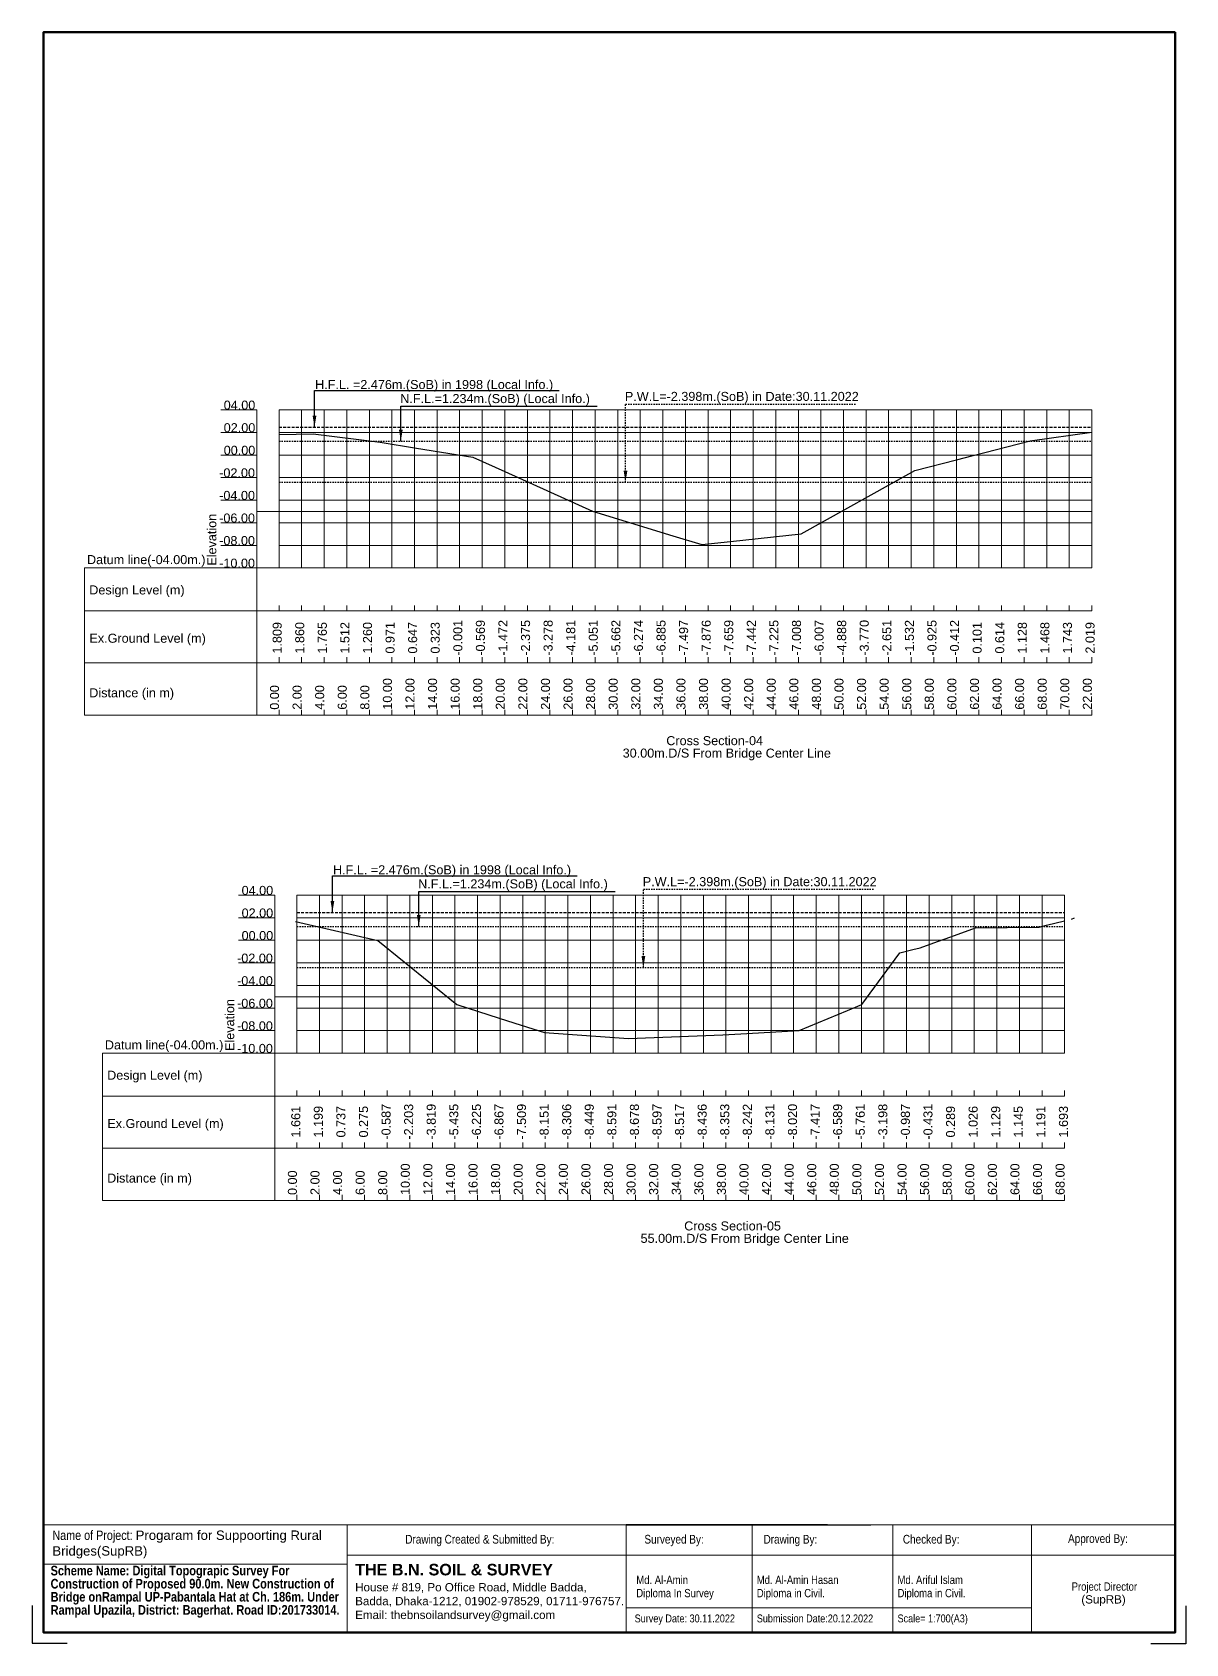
# Model space of a CAD drawing. Header units: inches. Extents: x 771028 to 773337, y 2500430 to 2500783.
# Drawn here: x 773235 to 773337.1, y 2500435.7 to 2500578.5 of the extents above; entities that cross this region are included whole.
import ezdxf
from ezdxf.enums import TextEntityAlignment as Align

# ---------------------------------------------------------------- set-up
doc = ezdxf.new("R2010")
doc.units = ezdxf.units.IN
doc.header["$MEASUREMENT"] = 0
for name, pattern in [('DASHED', [0.75, 0.5, -0.25]), ('DASHED2', [0.375, 0.25, -0.125]), ('HIDDEN2', [0.1875, 0.125, -0.0625])]:
    doc.linetypes.add(name, pattern=pattern)
for name, color, linetype, lineweight in [('Bed Level', 7, 'Continuous', 18), ('Offset', 252, 'Continuous', 20), ('Water Line', 4, 'DASHED', 18)]:
    doc.layers.add(name, color=color, linetype=linetype, lineweight=lineweight)
for name, color, linetype in [('GL', 3, 'Continuous'), ('GRID', 8, 'Continuous'), ('OTHER', 7, 'Continuous'), ('RL', 7, 'Continuous'), ('text', 7, 'Continuous'), ('TEXTO', 7, 'Continuous')]:
    doc.layers.add(name, color=color, linetype=linetype)
doc.styles.get("Standard").update_dxf_attribs({"font": 'arial.ttf', "height": 1})
doc.styles.add('SWIS', font='swissc.ttf')
doc.styles.add('text', font='arial.ttf')
doc.dimstyles.get("Standard").update_dxf_attribs({"dimtxt": 0.18, "dimasz": 0.18, "dimexe": 0.18, "dimexo": 0.0625, "dimgap": 0.09, "dimtad": 0, "dimtih": 1, "dimtoh": 1, "dimzin": 0, "dimdsep": 46, "dimtxsty": 'Standard', "dimcen": 0.09, "dimadec": 0, "dimazin": 0, "dimtfac": 1, "dimtofl": 0, "dimtmove": 0, "dimatfit": 3, "dimfxl": 1, "dimtolj": 1, "dimtzin": 0, "dimarcsym": 0})

msp = doc.modelspace()

# ---------------------------------------------------------------- linework, layer by layer
at = {"lineweight": 15}
for p, q in [((773235.956, 2500446.255), (773336.202, 2500446.255)), ((773235.956, 2500446.255), (773235.956, 2500436.714)), ((773262.851, 2500446.255), (773262.851, 2500436.714)), ((773298.728, 2500446.255), (773298.728, 2500436.714)), ((773311.195, 2500446.255), (773311.195, 2500436.714)), ((773323.48, 2500446.255), (773323.48, 2500436.714)), ((773336.202, 2500446.255), (773336.202, 2500436.714)), ((773336.115, 2500443.558), (773262.851, 2500443.558)), ((773323.48, 2500438.885), (773287.583, 2500438.885))]:
    msp.add_line(p, q, dxfattribs=at)
at = {"linetype": 'DASHED', "lineweight": 25}
msp.add_line((773287.583, 2500446.255), (773302.657, 2500446.255), dxfattribs=at)
at = {"lineweight": 25}
msp.add_line((773291.353, 2500446.253), (773309.235, 2500446.253), dxfattribs=at)
at = {"lineweight": 50}
msp.add_lwpolyline([(773336.202, 2500578.476), (773235.956, 2500578.476), (773235.956, 2500436.714), (773336.202, 2500436.714)], close=True, dxfattribs=at)
msp.add_lwpolyline([(773243.381, 2500445.777), (773243.381, 2500445.777)])
at = {"lineweight": 25}
msp.add_lwpolyline([(773305.418, 2500446.256), (773287.583, 2500446.256)], close=True, dxfattribs=at)
at = {"lineweight": 15}
for points in [[(773287.583, 2500436.714), (773287.583, 2500446.255), (773305.418, 2500446.255)], [(773235.956, 2500442.761), (773262.851, 2500442.761)]]:
    msp.add_lwpolyline(points, dxfattribs=at)
at = {"layer": 'Bed Level', "color": 7, "lineweight": 0}
for p, q in [((773251.654, 2500545.019), (773254.865, 2500545.019)), ((773251.654, 2500543.019), (773254.865, 2500543.019)), ((773251.654, 2500541.019), (773254.865, 2500541.019)), ((773251.654, 2500539.019), (773254.865, 2500539.019)), ((773251.654, 2500537.019), (773254.865, 2500537.019)), ((773251.654, 2500535.019), (773254.865, 2500535.019)), ((773251.654, 2500533.019), (773254.865, 2500533.019)), ((773251.654, 2500531.019), (773254.865, 2500531.019)), ((773239.601, 2500517.966), (773298.821, 2500517.966)), ((773253.24, 2500502.028), (773256.451, 2500502.028)), ((773253.24, 2500500.028), (773256.451, 2500500.028)), ((773253.24, 2500498.028), (773256.451, 2500498.028)), ((773253.24, 2500496.028), (773256.451, 2500496.028)), ((773253.24, 2500494.028), (773256.451, 2500494.028)), ((773253.24, 2500492.028), (773256.451, 2500492.028)), ((773253.24, 2500490.028), (773256.451, 2500490.028)), ((773253.24, 2500488.028), (773256.451, 2500488.028)), ((773241.186, 2500474.974), (773300.406, 2500474.974))]:
    msp.add_line(p, q, dxfattribs=at)
at = {"layer": 'Defpoints', "color": 1, "linetype": 'Continuous', "lineweight": 30}
for points in [[(773234.963, 2500439.11), (773234.962, 2500435.75), (773238.055, 2500435.749)], [(773337.137, 2500439.067), (773337.136, 2500435.707), (773334.042, 2500435.709)]]:
    msp.add_lwpolyline(points, dxfattribs=at)
at = {"layer": 'GL'}
for points in [[(773256.821, 2500542.828), (773259.858, 2500542.905), (773259.858, 2500542.905), (773265.792, 2500542.157), (773268.993, 2500541.638), (773273.979, 2500540.83), (773273.979, 2500540.83), (773276.821, 2500539.547), (773284.596, 2500536.037), (773284.596, 2500536.037), (773291.715, 2500533.86), (773294.26, 2500533.082), (773294.26, 2500533.082), (773296.821, 2500533.36), (773303.082, 2500534.039), (773313.13, 2500539.66), (773316.821, 2500540.607), (773318.311, 2500540.99), (773323.368, 2500542.287), (773323.368, 2500542.287), (773323.369, 2500542.287), (773328.821, 2500543.038)], [(773327.005, 2500499.905), (773327.281, 2500500.028)], [(773258.271, 2500499.689), (773258.271, 2500499.689), (773258.271, 2500499.689), (773258.271, 2500499.689), (773265.576, 2500498.002), (773265.576, 2500498.002), (773272.574, 2500492.348), (773272.574, 2500492.348), (773276.333, 2500491.141), (773278.271, 2500490.519), (773280.324, 2500489.86), (773280.325, 2500489.86), (773287.779, 2500489.33), (773296.125, 2500489.667), (773296.125, 2500489.667), (773298.271, 2500489.786), (773302.897, 2500490.043), (773302.898, 2500490.043), (773302.898, 2500490.043), (773307.178, 2500491.815), (773308.457, 2500492.344), (773308.457, 2500492.344), (773311.804, 2500496.931), (773311.805, 2500496.931), (773312.959, 2500497.204), (773313.608, 2500497.358), (773315.154, 2500497.915), (773316.338, 2500498.341), (773316.338, 2500498.341), (773317.553, 2500498.789), (773318.271, 2500499.054), (773318.512, 2500499.143), (773318.512, 2500499.143), (773324.145, 2500499.188), (773324.145, 2500499.188), (773324.814, 2500499.355), (773326.406, 2500499.756)]]:
    msp.add_lwpolyline(points, dxfattribs=at)
at = {"layer": 'GRID', "color": 0, "lineweight": 13}
for p, q in [((773254.865, 2500545.019), (773254.865, 2500517.966)), ((773256.821, 2500545.019), (773328.821, 2500545.019)), ((773256.821, 2500543.019), (773328.821, 2500543.019)), ((773256.821, 2500541.019), (773328.821, 2500541.019)), ((773256.821, 2500539.019), (773328.821, 2500539.019)), ((773254.865, 2500536.019), (773328.821, 2500536.019)), ((773256.821, 2500535.019), (773328.821, 2500535.019)), ((773256.821, 2500533.019), (773328.821, 2500533.019)), ((773239.601, 2500531.019), (773308.821, 2500531.019)), ((773239.601, 2500531.019), (773308.821, 2500531.019)), ((773239.601, 2500531.019), (773239.601, 2500517.966)), ((773254.865, 2500531.019), (773308.821, 2500531.019)), ((773254.865, 2500531.019), (773328.821, 2500531.019)), ((773239.601, 2500527.21), (773328.821, 2500527.21)), ((773239.601, 2500522.613), (773318.821, 2500522.613)), ((773239.601, 2500522.613), (773328.821, 2500522.613)), ((773239.601, 2500517.966), (773328.821, 2500517.966)), ((773256.451, 2500502.028), (773256.451, 2500474.974)), ((773258.406, 2500502.028), (773326.406, 2500502.028)), ((773258.406, 2500500.028), (773326.406, 2500500.028)), ((773258.406, 2500498.028), (773326.406, 2500498.028)), ((773258.406, 2500496.028), (773326.406, 2500496.028)), ((773256.451, 2500493.028), (773326.406, 2500493.028)), ((773258.406, 2500492.028), (773326.406, 2500492.028)), ((773258.406, 2500490.028), (773326.406, 2500490.028)), ((773241.186, 2500488.028), (773310.406, 2500488.028)), ((773241.186, 2500488.028), (773310.406, 2500488.028)), ((773241.186, 2500488.028), (773241.186, 2500474.974)), ((773256.451, 2500488.028), (773310.406, 2500488.028)), ((773256.451, 2500488.028), (773326.406, 2500488.028)), ((773241.186, 2500484.219), (773326.406, 2500484.219)), ((773241.186, 2500479.622), (773320.406, 2500479.622)), ((773241.186, 2500479.622), (773326.406, 2500479.622)), ((773241.186, 2500474.974), (773326.406, 2500474.974))]:
    msp.add_line(p, q, dxfattribs=at)
at = {"layer": 'Offset', "color": 0, "lineweight": 0}
for p, q in [((773256.821, 2500531.019), (773256.821, 2500545.019)), ((773258.821, 2500531.019), (773258.821, 2500545.019)), ((773260.821, 2500531.019), (773260.821, 2500545.019)), ((773262.821, 2500531.019), (773262.821, 2500545.019)), ((773264.821, 2500531.019), (773264.821, 2500545.019)), ((773266.821, 2500531.019), (773266.821, 2500545.019)), ((773268.821, 2500531.019), (773268.821, 2500545.019)), ((773270.821, 2500531.019), (773270.821, 2500545.019)), ((773272.821, 2500531.019), (773272.821, 2500545.019)), ((773274.821, 2500531.019), (773274.821, 2500545.019)), ((773276.821, 2500531.019), (773276.821, 2500545.019)), ((773278.821, 2500531.019), (773278.821, 2500545.019)), ((773280.821, 2500531.019), (773280.821, 2500545.019)), ((773282.821, 2500531.019), (773282.821, 2500545.019)), ((773284.821, 2500531.019), (773284.821, 2500545.019)), ((773286.821, 2500531.019), (773286.821, 2500545.019)), ((773288.821, 2500531.019), (773288.821, 2500545.019)), ((773290.821, 2500531.019), (773290.821, 2500545.019)), ((773292.821, 2500531.019), (773292.821, 2500545.019)), ((773294.821, 2500531.019), (773294.821, 2500545.019)), ((773296.821, 2500531.019), (773296.821, 2500545.019)), ((773298.821, 2500531.019), (773298.821, 2500545.019)), ((773300.821, 2500531.019), (773300.821, 2500545.019)), ((773302.821, 2500531.019), (773302.821, 2500545.019)), ((773304.821, 2500531.019), (773304.821, 2500545.019)), ((773306.821, 2500531.019), (773306.821, 2500545.019)), ((773308.821, 2500531.019), (773308.821, 2500545.019)), ((773310.821, 2500531.019), (773310.821, 2500545.019)), ((773312.821, 2500531.019), (773312.821, 2500545.019)), ((773314.821, 2500531.019), (773314.821, 2500545.019)), ((773316.821, 2500531.019), (773316.821, 2500545.019)), ((773318.821, 2500531.019), (773318.821, 2500545.019)), ((773318.821, 2500531.019), (773318.821, 2500545.019)), ((773320.821, 2500531.019), (773320.821, 2500545.019)), ((773322.821, 2500531.019), (773322.821, 2500545.019)), ((773324.821, 2500531.019), (773324.821, 2500545.019)), ((773326.821, 2500531.019), (773326.821, 2500545.019)), ((773328.821, 2500531.019), (773328.821, 2500545.019)), ((773256.821, 2500537.019), (773328.821, 2500537.019)), ((773256.821, 2500527.21), (773256.821, 2500527.702)), ((773258.821, 2500527.21), (773258.821, 2500527.702)), ((773260.821, 2500527.21), (773260.821, 2500527.702)), ((773262.821, 2500527.21), (773262.821, 2500527.702)), ((773264.821, 2500527.21), (773264.821, 2500527.702)), ((773266.821, 2500527.21), (773266.821, 2500527.702)), ((773268.821, 2500527.21), (773268.821, 2500527.702)), ((773270.821, 2500527.21), (773270.821, 2500527.702)), ((773272.821, 2500527.21), (773272.821, 2500527.702)), ((773274.821, 2500527.21), (773274.821, 2500527.702)), ((773276.821, 2500527.21), (773276.821, 2500527.702)), ((773278.821, 2500527.21), (773278.821, 2500527.702)), ((773280.821, 2500527.21), (773280.821, 2500527.702)), ((773282.821, 2500527.21), (773282.821, 2500527.702)), ((773284.821, 2500527.21), (773284.821, 2500527.702)), ((773286.821, 2500527.21), (773286.821, 2500527.702)), ((773288.821, 2500527.21), (773288.821, 2500527.702)), ((773290.821, 2500527.21), (773290.821, 2500527.702)), ((773292.821, 2500527.21), (773292.821, 2500527.702)), ((773294.821, 2500527.21), (773294.821, 2500527.702)), ((773296.821, 2500527.21), (773296.821, 2500527.702)), ((773298.821, 2500527.21), (773298.821, 2500527.702)), ((773300.821, 2500527.21), (773300.821, 2500527.702)), ((773302.821, 2500527.21), (773302.821, 2500527.702)), ((773304.821, 2500527.21), (773304.821, 2500527.702)), ((773306.821, 2500527.21), (773306.821, 2500527.702)), ((773308.821, 2500527.21), (773308.821, 2500527.702)), ((773310.821, 2500527.21), (773310.821, 2500527.702)), ((773312.821, 2500527.21), (773312.821, 2500527.702)), ((773314.821, 2500527.21), (773314.821, 2500527.702)), ((773316.821, 2500527.21), (773316.821, 2500527.702)), ((773318.821, 2500527.21), (773318.821, 2500527.702)), ((773320.821, 2500527.21), (773320.821, 2500527.702)), ((773322.821, 2500527.21), (773322.821, 2500527.702)), ((773324.821, 2500527.21), (773324.821, 2500527.702)), ((773326.821, 2500527.21), (773326.821, 2500527.702)), ((773328.821, 2500527.21), (773328.821, 2500527.702)), ((773256.821, 2500522.613), (773256.821, 2500523.105)), ((773258.821, 2500522.613), (773258.821, 2500523.105)), ((773260.821, 2500522.613), (773260.821, 2500523.105)), ((773262.821, 2500522.613), (773262.821, 2500523.105)), ((773264.821, 2500522.613), (773264.821, 2500523.105)), ((773266.821, 2500522.613), (773266.821, 2500523.105)), ((773268.821, 2500522.613), (773268.821, 2500523.105)), ((773270.821, 2500522.613), (773270.821, 2500523.105)), ((773272.821, 2500522.613), (773272.821, 2500523.105)), ((773274.821, 2500522.613), (773274.821, 2500523.105)), ((773276.821, 2500522.613), (773276.821, 2500523.105)), ((773278.821, 2500522.613), (773278.821, 2500523.105)), ((773280.821, 2500522.613), (773280.821, 2500523.105)), ((773282.821, 2500522.613), (773282.821, 2500523.105)), ((773284.821, 2500522.613), (773284.821, 2500523.105)), ((773286.821, 2500522.613), (773286.821, 2500523.105)), ((773288.821, 2500522.613), (773288.821, 2500523.105)), ((773290.821, 2500522.613), (773290.821, 2500523.105)), ((773292.821, 2500522.613), (773292.821, 2500523.105)), ((773294.821, 2500522.613), (773294.821, 2500523.105)), ((773296.821, 2500522.613), (773296.821, 2500523.105)), ((773298.821, 2500522.613), (773298.821, 2500523.105)), ((773300.821, 2500522.613), (773300.821, 2500523.105)), ((773302.821, 2500522.613), (773302.821, 2500523.105)), ((773304.821, 2500522.613), (773304.821, 2500523.105)), ((773306.821, 2500522.613), (773306.821, 2500523.105)), ((773308.821, 2500522.613), (773308.821, 2500523.105)), ((773310.821, 2500522.613), (773310.821, 2500523.105)), ((773312.821, 2500522.613), (773312.821, 2500523.105)), ((773314.821, 2500522.613), (773314.821, 2500523.105)), ((773316.821, 2500522.613), (773316.821, 2500523.105)), ((773318.821, 2500522.613), (773318.821, 2500523.105)), ((773318.821, 2500522.613), (773318.821, 2500523.105)), ((773320.821, 2500522.613), (773320.821, 2500523.105)), ((773322.821, 2500522.613), (773322.821, 2500523.105)), ((773324.821, 2500522.613), (773324.821, 2500523.105)), ((773326.821, 2500522.613), (773326.821, 2500523.105)), ((773328.821, 2500522.613), (773328.821, 2500523.105)), ((773256.821, 2500517.966), (773256.821, 2500518.458)), ((773258.821, 2500517.966), (773258.821, 2500518.458)), ((773260.821, 2500517.966), (773260.821, 2500518.458)), ((773262.821, 2500517.966), (773262.821, 2500518.458)), ((773264.821, 2500517.966), (773264.821, 2500518.458)), ((773266.821, 2500517.966), (773266.821, 2500518.458)), ((773268.821, 2500517.966), (773268.821, 2500518.458)), ((773270.821, 2500517.966), (773270.821, 2500518.458)), ((773272.821, 2500517.966), (773272.821, 2500518.458)), ((773274.821, 2500517.966), (773274.821, 2500518.458)), ((773276.821, 2500517.966), (773276.821, 2500518.458)), ((773278.821, 2500517.966), (773278.821, 2500518.458)), ((773280.821, 2500517.966), (773280.821, 2500518.458)), ((773282.821, 2500517.966), (773282.821, 2500518.458)), ((773284.821, 2500517.966), (773284.821, 2500518.458)), ((773286.821, 2500517.966), (773286.821, 2500518.458)), ((773288.821, 2500517.966), (773288.821, 2500518.458)), ((773290.821, 2500517.966), (773290.821, 2500518.458)), ((773292.821, 2500517.966), (773292.821, 2500518.458)), ((773294.821, 2500517.966), (773294.821, 2500518.458)), ((773296.821, 2500517.966), (773296.821, 2500518.458)), ((773298.821, 2500517.966), (773298.821, 2500518.458)), ((773300.821, 2500517.966), (773300.821, 2500518.458)), ((773302.821, 2500517.966), (773302.821, 2500518.458)), ((773304.821, 2500517.966), (773304.821, 2500518.458)), ((773306.821, 2500517.966), (773306.821, 2500518.458)), ((773308.821, 2500517.966), (773308.821, 2500518.458)), ((773310.821, 2500517.966), (773310.821, 2500518.458)), ((773312.821, 2500517.966), (773312.821, 2500518.458)), ((773314.821, 2500517.966), (773314.821, 2500518.458)), ((773316.821, 2500517.966), (773316.821, 2500518.458)), ((773316.821, 2500517.966), (773316.821, 2500518.458)), ((773318.821, 2500517.966), (773318.821, 2500518.458)), ((773318.821, 2500517.966), (773318.821, 2500518.458)), ((773320.821, 2500517.966), (773320.821, 2500518.458)), ((773322.821, 2500517.966), (773322.821, 2500518.458)), ((773324.821, 2500517.966), (773324.821, 2500518.458)), ((773326.821, 2500517.966), (773326.821, 2500518.458)), ((773328.821, 2500517.966), (773328.821, 2500518.458)), ((773258.406, 2500488.028), (773258.406, 2500502.028)), ((773260.406, 2500488.028), (773260.406, 2500502.028)), ((773262.406, 2500488.028), (773262.406, 2500502.028)), ((773264.406, 2500488.028), (773264.406, 2500502.028)), ((773266.406, 2500488.028), (773266.406, 2500502.028)), ((773268.406, 2500488.028), (773268.406, 2500502.028)), ((773270.406, 2500488.028), (773270.406, 2500502.028)), ((773272.406, 2500488.028), (773272.406, 2500502.028)), ((773274.406, 2500488.028), (773274.406, 2500502.028)), ((773276.406, 2500488.028), (773276.406, 2500502.028)), ((773278.406, 2500488.028), (773278.406, 2500502.028)), ((773280.406, 2500488.028), (773280.406, 2500502.028)), ((773282.406, 2500488.028), (773282.406, 2500502.028)), ((773284.406, 2500488.028), (773284.406, 2500502.028)), ((773286.406, 2500488.028), (773286.406, 2500502.028)), ((773288.406, 2500488.028), (773288.406, 2500502.028)), ((773290.406, 2500488.028), (773290.406, 2500502.028)), ((773292.406, 2500488.028), (773292.406, 2500502.028)), ((773294.406, 2500488.028), (773294.406, 2500502.028)), ((773296.406, 2500488.028), (773296.406, 2500502.028)), ((773298.406, 2500488.028), (773298.406, 2500502.028)), ((773300.406, 2500488.028), (773300.406, 2500502.028)), ((773302.406, 2500488.028), (773302.406, 2500502.028)), ((773304.406, 2500488.028), (773304.406, 2500502.028)), ((773306.406, 2500488.028), (773306.406, 2500502.028)), ((773308.406, 2500488.028), (773308.406, 2500502.028)), ((773310.406, 2500488.028), (773310.406, 2500502.028)), ((773312.406, 2500488.028), (773312.406, 2500502.028)), ((773314.406, 2500488.028), (773314.406, 2500502.028)), ((773316.406, 2500488.028), (773316.406, 2500502.028)), ((773318.406, 2500488.028), (773318.406, 2500502.028)), ((773320.406, 2500488.028), (773320.406, 2500502.028)), ((773320.406, 2500488.028), (773320.406, 2500502.028)), ((773322.406, 2500488.028), (773322.406, 2500502.028)), ((773324.406, 2500488.028), (773324.406, 2500502.028)), ((773326.406, 2500488.028), (773326.406, 2500502.028)), ((773258.406, 2500494.028), (773326.406, 2500494.028)), ((773258.406, 2500484.219), (773258.406, 2500484.711)), ((773260.406, 2500484.219), (773260.406, 2500484.711)), ((773262.406, 2500484.219), (773262.406, 2500484.711)), ((773264.406, 2500484.219), (773264.406, 2500484.711)), ((773266.406, 2500484.219), (773266.406, 2500484.711)), ((773268.406, 2500484.219), (773268.406, 2500484.711)), ((773270.406, 2500484.219), (773270.406, 2500484.711)), ((773272.406, 2500484.219), (773272.406, 2500484.711)), ((773274.406, 2500484.219), (773274.406, 2500484.711)), ((773276.406, 2500484.219), (773276.406, 2500484.711)), ((773278.406, 2500484.219), (773278.406, 2500484.711)), ((773280.406, 2500484.219), (773280.406, 2500484.711)), ((773282.406, 2500484.219), (773282.406, 2500484.711)), ((773284.406, 2500484.219), (773284.406, 2500484.711)), ((773286.406, 2500484.219), (773286.406, 2500484.711)), ((773288.406, 2500484.219), (773288.406, 2500484.711)), ((773290.406, 2500484.219), (773290.406, 2500484.711)), ((773292.406, 2500484.219), (773292.406, 2500484.711)), ((773294.406, 2500484.219), (773294.406, 2500484.711)), ((773296.406, 2500484.219), (773296.406, 2500484.711)), ((773298.406, 2500484.219), (773298.406, 2500484.711)), ((773300.406, 2500484.219), (773300.406, 2500484.711)), ((773302.406, 2500484.219), (773302.406, 2500484.711)), ((773304.406, 2500484.219), (773304.406, 2500484.711)), ((773306.406, 2500484.219), (773306.406, 2500484.711)), ((773308.406, 2500484.219), (773308.406, 2500484.711)), ((773310.406, 2500484.219), (773310.406, 2500484.711)), ((773312.406, 2500484.219), (773312.406, 2500484.711)), ((773314.406, 2500484.219), (773314.406, 2500484.711)), ((773316.406, 2500484.219), (773316.406, 2500484.711)), ((773318.406, 2500484.219), (773318.406, 2500484.711)), ((773320.406, 2500484.219), (773320.406, 2500484.711)), ((773322.406, 2500484.219), (773322.406, 2500484.711)), ((773324.406, 2500484.219), (773324.406, 2500484.711)), ((773326.406, 2500484.219), (773326.406, 2500484.711)), ((773258.406, 2500479.622), (773258.406, 2500480.114)), ((773260.406, 2500479.622), (773260.406, 2500480.114)), ((773262.406, 2500479.622), (773262.406, 2500480.114)), ((773264.406, 2500479.622), (773264.406, 2500480.114)), ((773266.406, 2500479.622), (773266.406, 2500480.114)), ((773268.406, 2500479.622), (773268.406, 2500480.114)), ((773270.406, 2500479.622), (773270.406, 2500480.114)), ((773272.406, 2500479.622), (773272.406, 2500480.114)), ((773274.406, 2500479.622), (773274.406, 2500480.114)), ((773276.406, 2500479.622), (773276.406, 2500480.114)), ((773278.406, 2500479.622), (773278.406, 2500480.114)), ((773280.406, 2500479.622), (773280.406, 2500480.114)), ((773282.406, 2500479.622), (773282.406, 2500480.114)), ((773284.406, 2500479.622), (773284.406, 2500480.114)), ((773286.406, 2500479.622), (773286.406, 2500480.114)), ((773288.406, 2500479.622), (773288.406, 2500480.114)), ((773290.406, 2500479.622), (773290.406, 2500480.114)), ((773292.406, 2500479.622), (773292.406, 2500480.114)), ((773294.406, 2500479.622), (773294.406, 2500480.114)), ((773296.406, 2500479.622), (773296.406, 2500480.114)), ((773298.406, 2500479.622), (773298.406, 2500480.114)), ((773300.406, 2500479.622), (773300.406, 2500480.114)), ((773302.406, 2500479.622), (773302.406, 2500480.114)), ((773304.406, 2500479.622), (773304.406, 2500480.114)), ((773306.406, 2500479.622), (773306.406, 2500480.114)), ((773308.406, 2500479.622), (773308.406, 2500480.114)), ((773310.406, 2500479.622), (773310.406, 2500480.114)), ((773312.406, 2500479.622), (773312.406, 2500480.114)), ((773314.406, 2500479.622), (773314.406, 2500480.114)), ((773316.406, 2500479.622), (773316.406, 2500480.114)), ((773318.406, 2500479.622), (773318.406, 2500480.114)), ((773320.406, 2500479.622), (773320.406, 2500480.114)), ((773320.406, 2500479.622), (773320.406, 2500480.114)), ((773322.406, 2500479.622), (773322.406, 2500480.114)), ((773324.406, 2500479.622), (773324.406, 2500480.114)), ((773326.406, 2500479.622), (773326.406, 2500480.114)), ((773258.406, 2500474.974), (773258.406, 2500475.466)), ((773260.406, 2500474.974), (773260.406, 2500475.466)), ((773262.406, 2500474.974), (773262.406, 2500475.466)), ((773264.406, 2500474.974), (773264.406, 2500475.466)), ((773266.406, 2500474.974), (773266.406, 2500475.466)), ((773268.406, 2500474.974), (773268.406, 2500475.466)), ((773270.406, 2500474.974), (773270.406, 2500475.466)), ((773272.406, 2500474.974), (773272.406, 2500475.466)), ((773274.406, 2500474.974), (773274.406, 2500475.466)), ((773276.406, 2500474.974), (773276.406, 2500475.466)), ((773278.406, 2500474.974), (773278.406, 2500475.466)), ((773280.406, 2500474.974), (773280.406, 2500475.466)), ((773282.406, 2500474.974), (773282.406, 2500475.466)), ((773284.406, 2500474.974), (773284.406, 2500475.466)), ((773286.406, 2500474.974), (773286.406, 2500475.466)), ((773288.406, 2500474.974), (773288.406, 2500475.466)), ((773290.406, 2500474.974), (773290.406, 2500475.466)), ((773292.406, 2500474.974), (773292.406, 2500475.466)), ((773294.406, 2500474.974), (773294.406, 2500475.466)), ((773296.406, 2500474.974), (773296.406, 2500475.466)), ((773298.406, 2500474.974), (773298.406, 2500475.466)), ((773300.406, 2500474.974), (773300.406, 2500475.466)), ((773302.406, 2500474.974), (773302.406, 2500475.466)), ((773304.406, 2500474.974), (773304.406, 2500475.466)), ((773306.406, 2500474.974), (773306.406, 2500475.466)), ((773308.406, 2500474.974), (773308.406, 2500475.466)), ((773310.406, 2500474.974), (773310.406, 2500475.466)), ((773312.406, 2500474.974), (773312.406, 2500475.466)), ((773314.406, 2500474.974), (773314.406, 2500475.466)), ((773316.406, 2500474.974), (773316.406, 2500475.466)), ((773318.406, 2500474.974), (773318.406, 2500475.466)), ((773318.406, 2500474.974), (773318.406, 2500475.466)), ((773320.406, 2500474.974), (773320.406, 2500475.466)), ((773320.406, 2500474.974), (773320.406, 2500475.466)), ((773322.406, 2500474.974), (773322.406, 2500475.466)), ((773324.406, 2500474.974), (773324.406, 2500475.466)), ((773326.406, 2500474.974), (773326.406, 2500475.466))]:
    msp.add_line(p, q, dxfattribs=at)
at = {"layer": 'OTHER', "color": 234, "linetype": 'DASHED2', "lineweight": 30, "ltscale": 0.5}
for p, q in [((773256.821, 2500542.253), (773328.821, 2500542.253)), ((773258.406, 2500499.262), (773326.406, 2500499.262))]:
    msp.add_line(p, q, dxfattribs=at)
at = {"layer": 'OTHER', "color": 6, "linetype": 'DASHED2', "lineweight": 30, "ltscale": 0.5}
for p, q in [((773256.821, 2500538.621), (773328.821, 2500538.621)), ((773258.406, 2500495.63), (773326.406, 2500495.63))]:
    msp.add_line(p, q, dxfattribs=at)
at = {"layer": 'Water Line', "lineweight": 30, "ltscale": 0.5}
for p, q in [((773256.821, 2500543.495), (773328.821, 2500543.495)), ((773258.406, 2500500.504), (773326.406, 2500500.504))]:
    msp.add_line(p, q, dxfattribs=at)

# ---------------------------------------------------------------- texts
at = {"layer": 'Bed Level', "color": 7, "lineweight": 0, "style": 'text'}
for s, p in [('04.00', (773251.922, 2500545.041)), ('02.00', (773251.922, 2500543.041)), ('00.00', (773251.922, 2500541.041)), ('-02.00', (773251.522, 2500539.041)), ('-04.00', (773251.522, 2500537.041)), ('-06.00', (773251.522, 2500535.041)), ('-08.00', (773251.522, 2500533.041)), ('-10.00', (773251.522, 2500531.041)), ('04.00', (773253.508, 2500502.049)), ('02.00', (773253.508, 2500500.049)), ('00.00', (773253.508, 2500498.049)), ('-02.00', (773253.107, 2500496.049)), ('-04.00', (773253.107, 2500494.049)), ('-06.00', (773253.107, 2500492.049)), ('-08.00', (773253.107, 2500490.049)), ('-10.00', (773253.107, 2500488.049))]:
    msp.add_text(s, height=0.8, dxfattribs=at).set_placement(p)
for p in [(773251.267, 2500531.215), (773252.852, 2500488.224)]:
    msp.add_text('Elevation', height=0.8, rotation=90, dxfattribs=at).set_placement(p)
at = {"layer": 'OTHER', "color": 4, "linetype": 'HIDDEN2', "lineweight": 13, "ltscale": 5, "style": 'text'}
for p in [(773260.017, 2500546.867, 1.845), (773261.602, 2500503.875, 1.845)]:
    msp.add_text('H.F.L. =2.476m.(SoB) in 1998 (Local Info.)', height=0.8, dxfattribs=at).set_placement(p)
at = {"layer": 'OTHER', "color": 234, "lineweight": 30, "ltscale": 5, "style": 'text'}
for p in [(773267.557, 2500545.621), (773269.143, 2500502.63)]:
    msp.add_text('N.F.L.=1.234m.(SoB) (Local Info.)', height=0.8, dxfattribs=at).set_placement(p)
at = {"layer": 'OTHER', "color": 6, "lineweight": 30, "ltscale": 5, "style": 'text'}
for p in [(773287.456, 2500545.813), (773289.041, 2500502.822)]:
    msp.add_text('P.W.L=-2.398m.(SoB) in Date:30.11.2022', height=0.8, dxfattribs=at).set_placement(p)
at = {"layer": 'RL', "lineweight": 5, "style": 'text'}
for s, p in [('1.809', (773256.657, 2500524.827)), ('1.860', (773258.657, 2500524.827)), ('1.765', (773260.657, 2500524.827)), ('1.512', (773262.657, 2500524.827)), ('1.260', (773264.657, 2500524.827)), ('0.971', (773266.657, 2500524.827)), ('0.647', (773268.657, 2500524.827)), ('0.323', (773270.657, 2500524.827)), ('-0.001', (773272.657, 2500524.827)), ('-0.569', (773274.657, 2500524.827)), ('-1.472', (773276.657, 2500524.827)), ('-2.375', (773278.657, 2500524.827)), ('-3.278', (773280.657, 2500524.827)), ('-4.181', (773282.657, 2500524.827)), ('-5.051', (773284.657, 2500524.827)), ('-5.662', (773286.657, 2500524.827)), ('-6.274', (773288.657, 2500524.827)), ('-6.885', (773290.657, 2500524.827)), ('-7.497', (773292.657, 2500524.827)), ('-7.876', (773294.657, 2500524.827)), ('-7.659', (773296.657, 2500524.827)), ('-7.442', (773298.657, 2500524.827)), ('-7.225', (773300.657, 2500524.827)), ('-7.008', (773302.657, 2500524.827)), ('-6.007', (773304.657, 2500524.827)), ('-4.888', (773306.657, 2500524.827)), ('-3.770', (773308.657, 2500524.827)), ('-2.651', (773310.657, 2500524.827)), ('-1.532', (773312.657, 2500524.827)), ('-0.925', (773314.657, 2500524.827)), ('-0.412', (773316.657, 2500524.827)), ('0.101', (773318.657, 2500524.827)), ('0.614', (773320.657, 2500524.827)), ('1.128', (773322.657, 2500524.827)), ('1.468', (773324.657, 2500524.827)), ('1.743', (773326.657, 2500524.827)), ('2.019', (773328.657, 2500524.827)), ('1.661', (773258.302, 2500481.958)), ('1.199', (773260.302, 2500481.958)), ('0.737', (773262.302, 2500481.958)), ('0.275', (773264.302, 2500481.958)), ('-0.587', (773266.302, 2500481.958)), ('-2.203', (773268.302, 2500481.958)), ('-3.819', (773270.302, 2500481.958)), ('-5.435', (773272.302, 2500481.958)), ('-6.225', (773274.302, 2500481.958)), ('-6.867', (773276.302, 2500481.958)), ('-7.509', (773278.302, 2500481.958)), ('-8.151', (773280.302, 2500481.958)), ('-8.306', (773282.302, 2500481.958)), ('-8.449', (773284.302, 2500481.958)), ('-8.591', (773286.302, 2500481.958)), ('-8.678', (773288.302, 2500481.958)), ('-8.597', (773290.302, 2500481.958)), ('-8.517', (773292.302, 2500481.958)), ('-8.436', (773294.302, 2500481.958)), ('-8.353', (773296.302, 2500481.958)), ('-8.242', (773298.302, 2500481.958)), ('-8.131', (773300.302, 2500481.958)), ('-8.020', (773302.302, 2500481.958)), ('-7.417', (773304.302, 2500481.958)), ('-6.589', (773306.302, 2500481.958)), ('-5.761', (773308.302, 2500481.958)), ('-3.198', (773310.302, 2500481.958)), ('-0.987', (773312.302, 2500481.958)), ('-0.431', (773314.302, 2500481.958)), ('0.289', (773316.302, 2500481.958)), ('1.026', (773318.302, 2500481.958)), ('1.129', (773320.302, 2500481.958)), ('1.145', (773322.302, 2500481.958)), ('1.191', (773324.302, 2500481.958)), ('1.693', (773326.302, 2500481.958))]:
    msp.add_text(s, height=0.8, rotation=90, dxfattribs=at).set_placement(p, align=Align.MIDDLE_CENTER)
for s, p in [('10.00', (773266.821, 2500518.458)), ('12.00', (773268.821, 2500518.458)), ('14.00', (773270.821, 2500518.458)), ('16.00', (773272.821, 2500518.458)), ('18.00', (773274.821, 2500518.458)), ('20.00', (773276.821, 2500518.458)), ('22.00', (773278.821, 2500518.458)), ('24.00', (773280.821, 2500518.458)), ('26.00', (773282.821, 2500518.458)), ('28.00', (773284.821, 2500518.458)), ('30.00', (773286.821, 2500518.458)), ('32.00', (773288.821, 2500518.458)), ('34.00', (773290.821, 2500518.458)), ('36.00', (773292.821, 2500518.458)), ('38.00', (773294.821, 2500518.458)), ('40.00', (773296.821, 2500518.458)), ('42.00', (773298.821, 2500518.458)), ('44.00', (773300.821, 2500518.458)), ('46.00', (773302.821, 2500518.458)), ('48.00', (773304.821, 2500518.458)), ('50.00', (773306.821, 2500518.458)), ('52.00', (773308.821, 2500518.458)), ('54.00', (773310.821, 2500518.458)), ('56.00', (773312.821, 2500518.458)), ('58.00', (773314.821, 2500518.458)), ('60.00', (773316.821, 2500518.458)), ('62.00', (773318.821, 2500518.458)), ('64.00', (773320.821, 2500518.458)), ('66.00', (773322.821, 2500518.458)), ('68.00', (773324.821, 2500518.458)), ('70.00', (773326.821, 2500518.458)), ('22.00', (773328.821, 2500518.458)), ('0.00', (773256.821, 2500518.458)), ('2.00', (773258.821, 2500518.458)), ('4.00', (773260.821, 2500518.458)), ('6.00', (773262.821, 2500518.458)), ('8.00', (773264.821, 2500518.458)), ('0.00', (773258.406, 2500475.466)), ('2.00', (773260.406, 2500475.466)), ('4.00', (773262.406, 2500475.466)), ('6.00', (773264.406, 2500475.466)), ('8.00', (773266.406, 2500475.466)), ('10.00', (773268.406, 2500475.466)), ('12.00', (773270.406, 2500475.466)), ('14.00', (773272.406, 2500475.466)), ('16.00', (773274.406, 2500475.466)), ('18.00', (773276.406, 2500475.466)), ('20.00', (773278.406, 2500475.466)), ('22.00', (773280.406, 2500475.466)), ('24.00', (773282.406, 2500475.466)), ('26.00', (773284.406, 2500475.466)), ('28.00', (773286.406, 2500475.466)), ('30.00', (773288.406, 2500475.466)), ('32.00', (773290.406, 2500475.466)), ('34.00', (773292.406, 2500475.466)), ('36.00', (773294.406, 2500475.466)), ('38.00', (773296.406, 2500475.466)), ('40.00', (773298.406, 2500475.466)), ('42.00', (773300.406, 2500475.466)), ('44.00', (773302.406, 2500475.466)), ('46.00', (773304.406, 2500475.466)), ('48.00', (773306.406, 2500475.466)), ('50.00', (773308.406, 2500475.466)), ('52.00', (773310.406, 2500475.466)), ('54.00', (773312.406, 2500475.466)), ('56.00', (773314.406, 2500475.466)), ('58.00', (773316.406, 2500475.466)), ('60.00', (773318.406, 2500475.466)), ('62.00', (773320.406, 2500475.466)), ('64.00', (773322.406, 2500475.466)), ('66.00', (773324.406, 2500475.466)), ('68.00', (773326.406, 2500475.466))]:
    msp.add_text(s, height=0.8, rotation=90, dxfattribs=at).set_placement(p)
at = {"layer": 'text', "color": 7, "lineweight": 5, "style": 'text'}
for s, p in [('Datum line(-04.00m.)', (773239.812, 2500531.355)), ('Design Level (m)', (773240.012, 2500528.67)), ('Ex.Ground Level (m)', (773240.027, 2500524.39)), ('Distance (in m)', (773240.011, 2500519.556)), ('Cross Section-04', (773291.124, 2500515.316)), ('30.00m.D/S From Bridge Center Line', (773287.26, 2500514.216)), ('Datum line(-04.00m.)', (773241.397, 2500488.364)), ('Design Level (m)', (773241.597, 2500485.678)), ('Ex.Ground Level (m)', (773241.612, 2500481.399)), ('Distance (in m)', (773241.596, 2500476.564)), ('Cross Section-05', (773292.709, 2500472.325)), ('55.00m.D/S From Bridge Center Line', (773288.845, 2500471.225))]:
    msp.add_text(s, height=0.8, rotation=359.99151, dxfattribs=at).set_placement(p)
at = {"layer": 'text', "linetype": 'Continuous', "lineweight": 15, "style": 'SWIS'}
for s, p in [('Drawing Created & Submitted By:', (773274.608, 2500444.872)), ('Surveyed By:', (773291.813, 2500444.872)), ('Drawing By:', (773302.117, 2500444.872)), ('Checked By:', (773314.584, 2500444.872)), ('Approved By:', (773329.362, 2500444.932))]:
    msp.add_text(s, height=0.77112, rotation=359.99996, dxfattribs=at).set_placement(p, align=Align.MIDDLE)
at = {"layer": 'text', "lineweight": 50, "ltscale": 0.5, "insert": (773236.748, 2500445.737, -0.29), "char_height": 0.83311, "width": 25.97151, "attachment_point": 1, "rotation": 0.01825, "style": 'SWIS'}
msp.add_mtext('Name of Project: {\\fArial|b0|i0|c0|p34;Progaram for Suppoorting Rural Bridges(SupRB)}', dxfattribs=at)
at = {"layer": 'text', "color": 5, "insert": (773263.566, 2500442.787, -0.001), "char_height": 0.73555, "width": 25.3637, "attachment_point": 1, "rotation": 0.0001, "style": 'text'}
msp.add_mtext('{\\fArial|b1|i0|c0|p34;\\H1.38889x;\\C6;THE B.N. SOIL & SURVEY\\C86; \\fArial|b0|i0|c0|p34;\\H0.72x;\\P\\C85;\\c4766296;House # 819, Po Office Road, Middle Badda,\\P\\C215;\\c10507177;Badda, Dhaka-1212, 01902-978529, 01711-976757.\\C236;\\P\\C11;\\c7500274;Email: thebnsoilandsurvey@gmail.com}', dxfattribs=at)
at = {"layer": 'text', "insert": (773236.587, 2500442.615, -0.29), "char_height": 0.850159, "attachment_point": 1, "rotation": 0.01825, "line_spacing_factor": 0.82, "style": 'SWIS'}
msp.add_mtext_dynamic_manual_height_columns('{\\fSwis721 Cn BT|b1|i0|c0|p34;Scheme Name: Digital Topograpic Survey For Construction of Proposed 90.0m. New Construction of Bridge onRampal UP-Pabantala Hat at Ch. 186m. Under Rampal Upazila, District: Bagerhat. Road ID:201733014.}', width=26.62512, gutter_width=0.549, heights=[0], dxfattribs=at)
at = {"layer": 'TEXTO', "linetype": 'ByBlock', "lineweight": 15, "style": 'SWIS'}
for s, height, p in [('Md. Al-Amin', 0.7337, (773288.467, 2500441.003)), ('Md. Al-Amin Hasan', 0.7337, (773299.14, 2500441.003)), ('Md. Ariful Islam', 0.7337, (773311.608, 2500441.003)), ('Diploma In Survey', 0.7337, (773288.467, 2500439.83)), ('Diploma in Civil. ', 0.7337, (773299.14, 2500439.83)), ('Diploma in Civil.', 0.7337, (773311.608, 2500439.83)), ('Project Director', 0.7337, (773327.031, 2500440.409, 5.373)), ('Survey Date: 30.11.2022', 0.70066, (773288.325, 2500437.601)), ('Submission Date:20.12.2022', 0.70066, (773299.14, 2500437.601)), ('Scale= 1:700(A3)', 0.70066, (773311.608, 2500437.601))]:
    msp.add_text(s, height=height, rotation=359.99996, dxfattribs=at).set_placement(p)
at = {"layer": 'TEXTO', "linetype": 'ByBlock', "lineweight": 15, "insert": (773327.887, 2500440.008, -0.29), "char_height": 0.7337, "width": 5.20932, "attachment_point": 1, "rotation": 359.99996, "style": 'SWIS'}
msp.add_mtext('{\\fArial|b0|i0|c0|p34;(SupRB)}', dxfattribs=at)

# ---------------------------------------------------------------- leaders
at = {"layer": 'OTHER', "color": 4, "lineweight": 25}
for points in [[(773259.964, 2500543.495, 1.845), (773259.964, 2500546.728, 1.845), (773281.65, 2500546.728, 1.845)], [(773261.55, 2500500.504, 1.845), (773261.55, 2500503.737, 1.845), (773283.235, 2500503.737, 1.845)]]:
    msp.add_leader(points, dimstyle='Standard', override={"dimasz": 1, "dimgap": 0.09, "dimtad": 0}, dxfattribs=at)
at = {"layer": 'OTHER', "color": 6, "linetype": 'DASHED2', "lineweight": 30, "ltscale": 0.5}
for points in [[(773287.511, 2500538.621), (773287.511, 2500545.537), (773307.896, 2500545.537)], [(773289.096, 2500495.63), (773289.096, 2500502.546), (773309.481, 2500502.546)]]:
    msp.add_leader(points, dimstyle='Standard', override={"dimasz": 1}, dxfattribs=at)
at = {"layer": 'OTHER', "color": 234, "lineweight": 25, "ltscale": 5}
for points in [[(773267.612, 2500542.253), (773267.612, 2500545.345), (773285.002, 2500545.345)], [(773269.198, 2500499.262), (773269.198, 2500502.353), (773286.588, 2500502.353)]]:
    msp.add_leader(points, dimstyle='Standard', override={"dimasz": 1}, dxfattribs=at)

doc.saveas('drawing.dxf')
